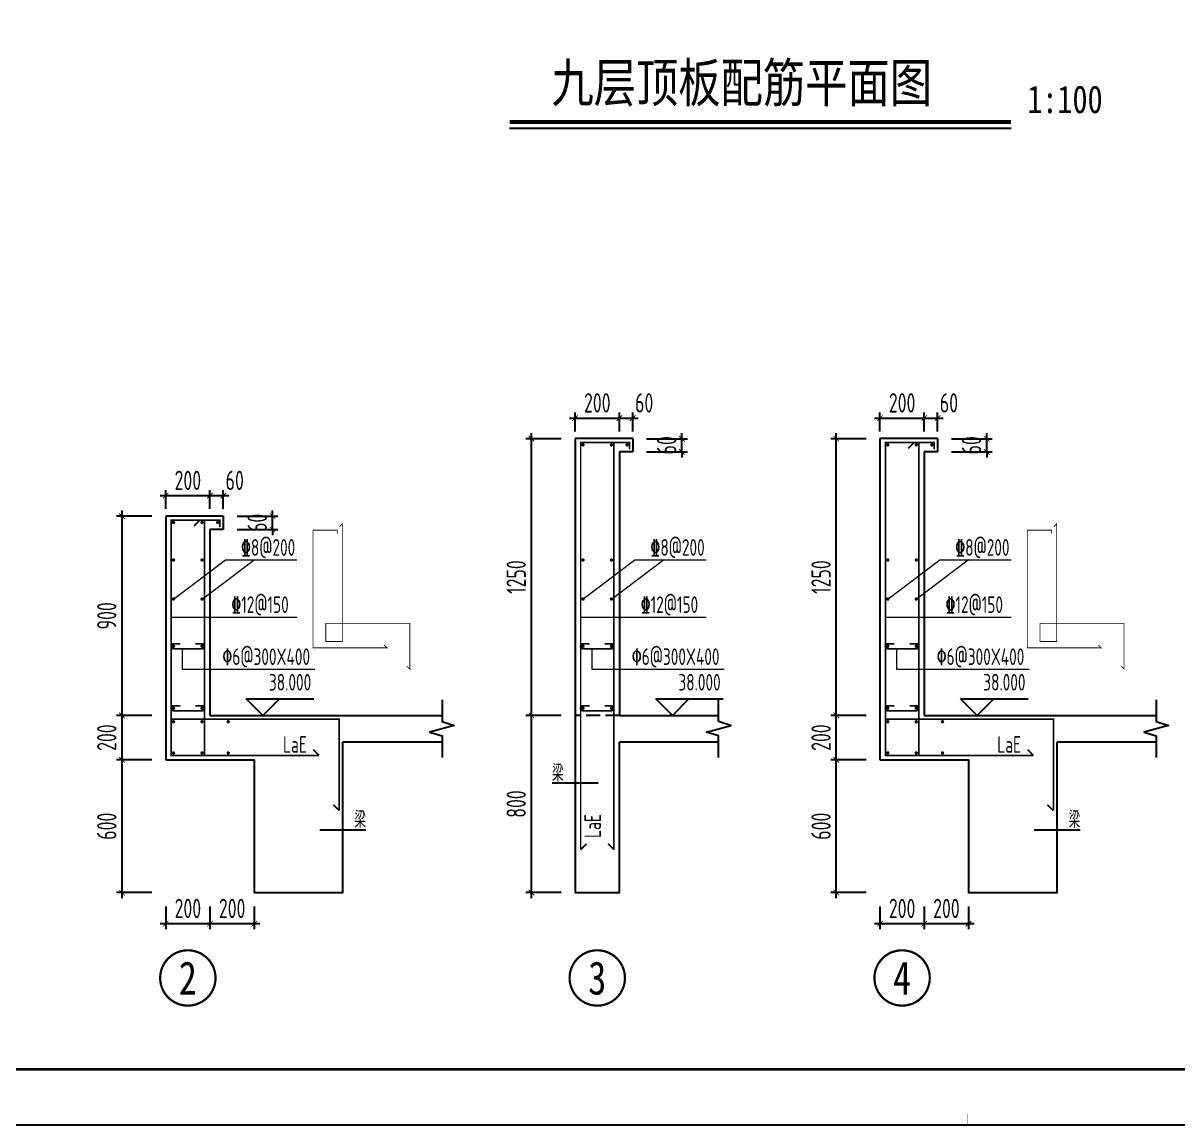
# Model space of a CAD drawing. Header units: millimetres. Extents: x -202076 to 1082610, y -439651 to 179350.
# Drawn here: x 722549 to 743407, y -290083 to -270181 of the extents above; entities that cross this region are included whole.
import ezdxf
from ezdxf.enums import TextEntityAlignment as Align

# ---------------------------------------------------------------- set-up
doc = ezdxf.new("R2010")
doc.units = ezdxf.units.MM
doc.header["$LTSCALE"] = 1000
doc.linetypes.add('DASH', pattern=[0.35, 0.25, -0.1])
for name, color, linetype in [('$0$TK', 7, 'Continuous'), ('$0$墙柱说明', 7, 'Continuous'), ('A_STR-砼墙', 51, 'Continuous'), ('REIN', 1, 'Continuous'), ('s-dim', 3, 'Continuous'), ('S-REIN', 1, 'Continuous'), ('s-text', 7, 'Continuous'), ('s-thin', 3, 'Continuous'), ('THIN', 7, 'Continuous'), ('墙柱说明', 7, 'Continuous'), ('楼板负筋钢筋', 1, 'Continuous')]:
    doc.layers.add(name, color=color, linetype=linetype)
doc.layers.add('DIM', color=3, linetype='Continuous', lineweight=0)
doc.layers.add('尺寸标注-板', color=3, linetype='Continuous', lineweight=18)
doc.styles.add('$0$-宋体', font='', dxfattribs={"width": 0.8})
doc.styles.add('-宋体', font='simhei.ttf', dxfattribs={"width": 0.8})
doc.styles.add('TSSD_Dimension', font='tssdeng.shx', dxfattribs={"width": 0.7, "bigfont": 'hztxt.shx'})
doc.styles.add('TSSD_Label', font='tssdeng.shx', dxfattribs={"width": 0.7, "bigfont": 'Hztxt.shx'})
doc.styles.add('TSSD_Num', font='Tssdeng.shx', dxfattribs={"width": 0.7, "bigfont": 'hztxt.shx'})
doc.styles.add('TSSD_Rein', font='tssdeng.shx', dxfattribs={"width": 0.7, "bigfont": 'hztxt.shx'})
doc.styles.get('$0$-宋体').set_extended_font_data('SimSun')
doc.dimstyles.new('TSSD_25_100', dxfattribs={"dimtxt": 350, "dimasz": 100, "dimexe": 100, "dimexo": 250, "dimgap": 100, "dimtad": 1, "dimdec": 0, "dimlfac": 0.25, "dimzin": 0, "dimdsep": 46, "dimtxsty": 'TSSD_Dimension', "dimblk": 'ARCHTICK', "dimblk1": 'ARCHTICK', "dimblk2": 'ARCHTICK', "dimcen": 0, "dimdle": 100, "dimclrt": 7, "dimadec": 0, "dimazin": 0, "dimtfac": 1, "dimtdec": 0, "dimtix": 1, "dimtmove": 2, "dimatfit": 3, "dimfxl": 1, "dimtolj": 1, "dimtzin": 0, "dimarcsym": 0})

# ---------------------------------------------------------------- blocks, each defined once
blk = doc.blocks.new('图框-A1')
for points, const_width in [([(0, 0), (841, 0), (841, 594), (0, 594)], 0.05), ([(766, 584), (25, 584), (25, 10), (766, 10)], 0.5)]:
    blk.add_lwpolyline(points, close=True, dxfattribs=dict(const_width=const_width))
at = {"const_width": 0.05}
blk.add_lwpolyline([(420.5, 0), (420.5, 2)], dxfattribs=at)
blk = doc.blocks.new('_ARCHTICK')
at = {"color": 0, "linetype": 'ByBlock', "const_width": 0.15}
blk.add_lwpolyline([(-0.5, -0.5), (0.5, 0.5)], dxfattribs=at)
blk = doc.blocks.new('*D3119')
at = {"layer": 'Defpoints', "color": 0, "transparency": 16777216}
for p in [(726165, -278716), (725925, -279208), (726165, -279208)]:
    blk.add_point(p, dxfattribs=at)
at = {"layer": 's-dim', "color": 0, "lineweight": -2, "transparency": 16777216}
for p, q in [((725925, -278958), (725925, -278616)), ((726165, -278958), (726165, -278616)), ((725825, -278716), (726265, -278716))]:
    blk.add_line(p, q, dxfattribs=at)
at = {"layer": 's-dim', "color": 0, "lineweight": -2, "transparency": 16777216, "xscale": 100, "yscale": 100, "zscale": 100, "rotation": 180}
blk.add_blockref('_ARCHTICK', (725925, -278716), dxfattribs=at)
at = {"layer": 's-dim', "color": 0, "lineweight": -2, "transparency": 16777216, "xscale": 100, "yscale": 100, "zscale": 100}
blk.add_blockref('_ARCHTICK', (726165, -278716), dxfattribs=at)
at = {"layer": 's-dim', "color": 7, "transparency": 16777216, "insert": (726372, -278441), "char_height": 350, "attachment_point": 5, "style": 'TSSD_Dimension'}
blk.add_mtext('\\A1;60', dxfattribs=at)
blk = doc.blocks.new('*D3120')
at = {"layer": 'Defpoints', "color": 0, "transparency": 16777216}
for p in [(724336, -282688), (725125, -282688), (725125, -283488)]:
    blk.add_point(p, dxfattribs=at)
at = {"layer": 'DIM', "color": 0, "lineweight": -2, "transparency": 16777216}
for p, q in [((724336, -283588), (724336, -282588)), ((724875, -282688), (724236, -282688)), ((724875, -283488), (724236, -283488))]:
    blk.add_line(p, q, dxfattribs=at)
at = {"layer": 'DIM', "color": 0, "lineweight": -2, "transparency": 16777216, "xscale": 100, "yscale": 100, "zscale": 100}
for p, rotation in [((724336, -282688), 90), ((724336, -283488), 270)]:
    blk.add_blockref('_ARCHTICK', p, dxfattribs=dict(at, rotation=rotation))
at = {"layer": 'DIM', "color": 7, "transparency": 16777216, "insert": (724061, -283088), "char_height": 350, "attachment_point": 5, "rotation": 90, "style": 'TSSD_Dimension'}
blk.add_mtext('\\A1;200', dxfattribs=at)
blk = doc.blocks.new('*D3121')
at = {"layer": 'Defpoints', "color": 0, "transparency": 16777216}
for p in [(725925, -278716), (725125, -279208), (725925, -279208)]:
    blk.add_point(p, dxfattribs=at)
at = {"layer": 's-dim', "color": 0, "lineweight": -2, "transparency": 16777216}
for p, q in [((725125, -278958), (725125, -278616)), ((725925, -278958), (725925, -278616)), ((725025, -278716), (726025, -278716))]:
    blk.add_line(p, q, dxfattribs=at)
at = {"layer": 's-dim', "color": 0, "lineweight": -2, "transparency": 16777216, "xscale": 100, "yscale": 100, "zscale": 100, "rotation": 180}
blk.add_blockref('_ARCHTICK', (725125, -278716), dxfattribs=at)
at = {"layer": 's-dim', "color": 0, "lineweight": -2, "transparency": 16777216, "xscale": 100, "yscale": 100, "zscale": 100}
blk.add_blockref('_ARCHTICK', (725925, -278716), dxfattribs=at)
at = {"layer": 's-dim', "color": 7, "transparency": 16777216, "insert": (725525, -278441), "char_height": 350, "attachment_point": 5, "style": 'TSSD_Dimension'}
blk.add_mtext('\\A1;200', dxfattribs=at)
blk = doc.blocks.new('*D3122')
at = {"layer": 'Defpoints', "color": 0, "transparency": 16777216}
for p in [(724336, -279088), (725125, -279088), (725125, -282688)]:
    blk.add_point(p, dxfattribs=at)
at = {"layer": 'DIM', "color": 0, "lineweight": -2, "transparency": 16777216}
for p, q in [((724336, -282788), (724336, -278988)), ((724875, -279088), (724236, -279088)), ((724875, -282688), (724236, -282688))]:
    blk.add_line(p, q, dxfattribs=at)
at = {"layer": 'DIM', "color": 0, "lineweight": -2, "transparency": 16777216, "xscale": 100, "yscale": 100, "zscale": 100}
for p, rotation in [((724336, -279088), 90), ((724336, -282688), 270)]:
    blk.add_blockref('_ARCHTICK', p, dxfattribs=dict(at, rotation=rotation))
at = {"layer": 'DIM', "color": 7, "transparency": 16777216, "insert": (724061, -280888), "char_height": 350, "attachment_point": 5, "rotation": 90, "style": 'TSSD_Dimension'}
blk.add_mtext('\\A1;900', dxfattribs=at)
blk = doc.blocks.new('ts_idx1')
at = {"color": 0, "linetype": 'ByBlock', "lineweight": -2, "const_width": 0.04}
blk.add_lwpolyline([(-0.5, 0, 1), (0.5, 0, 1)], format="xyb", close=True, dxfattribs=at)
at = {"color": 0, "linetype": 'ByBlock', "lineweight": -2, "style": 'TSSD_Num', "width": 0.7}
blk.add_attdef('A', text='', height=0.6, dxfattribs=at).set_placement((0, 0), align=Align.MIDDLE_CENTER)
blk = doc.blocks.new('*D3123')
at = {"layer": 'Defpoints', "color": 0, "transparency": 16777216}
for p in [(725925, -285888), (726725, -285888), (725925, -286449)]:
    blk.add_point(p, dxfattribs=at)
at = {"layer": 'DIM', "color": 0, "lineweight": -2, "transparency": 16777216}
for p, q in [((725925, -286138), (725925, -286549)), ((726725, -286138), (726725, -286549)), ((726825, -286449), (725825, -286449))]:
    blk.add_line(p, q, dxfattribs=at)
at = {"layer": 'DIM', "color": 0, "lineweight": -2, "transparency": 16777216, "xscale": 100, "yscale": 100, "zscale": 100, "rotation": 180}
blk.add_blockref('_ARCHTICK', (725925, -286449), dxfattribs=at)
at = {"layer": 'DIM', "color": 0, "lineweight": -2, "transparency": 16777216, "xscale": 100, "yscale": 100, "zscale": 100}
blk.add_blockref('_ARCHTICK', (726725, -286449), dxfattribs=at)
at = {"layer": 'DIM', "color": 7, "transparency": 16777216, "insert": (726325, -286174), "char_height": 350, "attachment_point": 5, "style": 'TSSD_Dimension'}
blk.add_mtext('\\A1;200', dxfattribs=at)
blk = doc.blocks.new('*D3124')
at = {"layer": 'Defpoints', "color": 0, "transparency": 16777216}
for p in [(725125, -285888), (725925, -285888), (725125, -286449)]:
    blk.add_point(p, dxfattribs=at)
at = {"layer": 'DIM', "color": 0, "lineweight": -2, "transparency": 16777216}
for p, q in [((725125, -286138), (725125, -286549)), ((725925, -286138), (725925, -286549)), ((726025, -286449), (725025, -286449))]:
    blk.add_line(p, q, dxfattribs=at)
at = {"layer": 'DIM', "color": 0, "lineweight": -2, "transparency": 16777216, "xscale": 100, "yscale": 100, "zscale": 100, "rotation": 180}
blk.add_blockref('_ARCHTICK', (725125, -286449), dxfattribs=at)
at = {"layer": 'DIM', "color": 0, "lineweight": -2, "transparency": 16777216, "xscale": 100, "yscale": 100, "zscale": 100}
blk.add_blockref('_ARCHTICK', (725925, -286449), dxfattribs=at)
at = {"layer": 'DIM', "color": 7, "transparency": 16777216, "insert": (725525, -286174), "char_height": 350, "attachment_point": 5, "style": 'TSSD_Dimension'}
blk.add_mtext('\\A1;200', dxfattribs=at)
blk = doc.blocks.new('*D3125')
at = {"layer": 'Defpoints', "color": 0, "transparency": 16777216}
for p in [(724336, -283488), (725125, -283488), (725125, -285888)]:
    blk.add_point(p, dxfattribs=at)
at = {"layer": 'DIM', "color": 0, "lineweight": -2, "transparency": 16777216}
for p, q in [((724336, -285988), (724336, -283388)), ((724875, -283488), (724236, -283488)), ((724875, -285888), (724236, -285888))]:
    blk.add_line(p, q, dxfattribs=at)
at = {"layer": 'DIM', "color": 0, "lineweight": -2, "transparency": 16777216, "xscale": 100, "yscale": 100, "zscale": 100}
for p, rotation in [((724336, -283488), 90), ((724336, -285888), 270)]:
    blk.add_blockref('_ARCHTICK', p, dxfattribs=dict(at, rotation=rotation))
at = {"layer": 'DIM', "color": 7, "transparency": 16777216, "insert": (724061, -284688), "char_height": 350, "attachment_point": 5, "rotation": 90, "style": 'TSSD_Dimension'}
blk.add_mtext('\\A1;600', dxfattribs=at)
blk = doc.blocks.new('*D3126')
at = {"layer": 'Defpoints', "color": 0, "transparency": 16777216}
for p in [(733560, -277316), (733320, -277808), (733560, -277808)]:
    blk.add_point(p, dxfattribs=at)
at = {"layer": 's-dim', "color": 0, "lineweight": -2, "transparency": 16777216}
for p, q in [((733220, -277316), (733660, -277316)), ((733320, -277558), (733320, -277216)), ((733560, -277558), (733560, -277216))]:
    blk.add_line(p, q, dxfattribs=at)
at = {"layer": 's-dim', "color": 0, "lineweight": -2, "transparency": 16777216, "xscale": 100, "yscale": 100, "zscale": 100, "rotation": 180}
blk.add_blockref('_ARCHTICK', (733320, -277316), dxfattribs=at)
at = {"layer": 's-dim', "color": 0, "lineweight": -2, "transparency": 16777216, "xscale": 100, "yscale": 100, "zscale": 100}
blk.add_blockref('_ARCHTICK', (733560, -277316), dxfattribs=at)
at = {"layer": 's-dim', "color": 7, "transparency": 16777216, "insert": (733767, -277041), "char_height": 350, "attachment_point": 5, "style": 'TSSD_Dimension'}
blk.add_mtext('\\A1;60', dxfattribs=at)
blk = doc.blocks.new('*D3127')
at = {"layer": 'Defpoints', "color": 0, "transparency": 16777216}
for p in [(731731, -282688), (732520, -282688), (732520, -285888)]:
    blk.add_point(p, dxfattribs=at)
at = {"layer": 'DIM', "color": 0, "lineweight": -2, "transparency": 16777216}
for p, q in [((731731, -285988), (731731, -282588)), ((732270, -282688), (731631, -282688)), ((732270, -285888), (731631, -285888))]:
    blk.add_line(p, q, dxfattribs=at)
at = {"layer": 'DIM', "color": 0, "lineweight": -2, "transparency": 16777216, "xscale": 100, "yscale": 100, "zscale": 100}
for p, rotation in [((731731, -282688), 90), ((731731, -285888), 270)]:
    blk.add_blockref('_ARCHTICK', p, dxfattribs=dict(at, rotation=rotation))
at = {"layer": 'DIM', "color": 7, "transparency": 16777216, "insert": (731456, -284288), "char_height": 350, "attachment_point": 5, "rotation": 90, "style": 'TSSD_Dimension'}
blk.add_mtext('\\A1;800', dxfattribs=at)
blk = doc.blocks.new('*D3128')
at = {"layer": 'Defpoints', "color": 0, "transparency": 16777216}
for p in [(733320, -277316), (732520, -277808), (733320, -277808)]:
    blk.add_point(p, dxfattribs=at)
at = {"layer": 's-dim', "color": 0, "lineweight": -2, "transparency": 16777216}
for p, q in [((732420, -277316), (733420, -277316)), ((732520, -277558), (732520, -277216)), ((733320, -277558), (733320, -277216))]:
    blk.add_line(p, q, dxfattribs=at)
at = {"layer": 's-dim', "color": 0, "lineweight": -2, "transparency": 16777216, "xscale": 100, "yscale": 100, "zscale": 100, "rotation": 180}
blk.add_blockref('_ARCHTICK', (732520, -277316), dxfattribs=at)
at = {"layer": 's-dim', "color": 0, "lineweight": -2, "transparency": 16777216, "xscale": 100, "yscale": 100, "zscale": 100}
blk.add_blockref('_ARCHTICK', (733320, -277316), dxfattribs=at)
at = {"layer": 's-dim', "color": 7, "transparency": 16777216, "insert": (732920, -277041), "char_height": 350, "attachment_point": 5, "style": 'TSSD_Dimension'}
blk.add_mtext('\\A1;200', dxfattribs=at)
blk = doc.blocks.new('*D3129')
at = {"layer": 'Defpoints', "color": 0, "transparency": 16777216}
for p in [(731731, -277688), (732520, -277688), (732520, -282688)]:
    blk.add_point(p, dxfattribs=at)
at = {"layer": 'DIM', "color": 0, "lineweight": -2, "transparency": 16777216}
for p, q in [((731731, -282788), (731731, -277588)), ((732270, -277688), (731631, -277688)), ((732270, -282688), (731631, -282688))]:
    blk.add_line(p, q, dxfattribs=at)
at = {"layer": 'DIM', "color": 0, "lineweight": -2, "transparency": 16777216, "xscale": 100, "yscale": 100, "zscale": 100}
for p, rotation in [((731731, -277688), 90), ((731731, -282688), 270)]:
    blk.add_blockref('_ARCHTICK', p, dxfattribs=dict(at, rotation=rotation))
at = {"layer": 'DIM', "color": 7, "transparency": 16777216, "insert": (731456, -280188), "char_height": 350, "attachment_point": 5, "rotation": 90, "style": 'TSSD_Dimension'}
blk.add_mtext('\\A1;1250', dxfattribs=at)
blk = doc.blocks.new('*D3130')
at = {"layer": 'Defpoints', "color": 0, "transparency": 16777216}
for p in [(733560, -277688), (734448, -277688), (733560, -277928)]:
    blk.add_point(p, dxfattribs=at)
at = {"layer": 'DIM', "color": 0, "lineweight": -2, "transparency": 16777216}
for p, q in [((734448, -277688), (734448, -277588)), ((733810, -277688), (734548, -277688)), ((734448, -277928), (734448, -277688)), ((733810, -277928), (734548, -277928)), ((734448, -277928), (734448, -278028))]:
    blk.add_line(p, q, dxfattribs=at)
at = {"layer": 'DIM', "color": 0, "lineweight": -2, "transparency": 16777216, "xscale": 100, "yscale": 100, "zscale": 100}
for p, rotation in [((734448, -277688), 270), ((734448, -277928), 90)]:
    blk.add_blockref('_ARCHTICK', p, dxfattribs=dict(at, rotation=rotation))
at = {"layer": 'DIM', "color": 7, "transparency": 16777216, "insert": (734173, -277808), "char_height": 350, "attachment_point": 5, "rotation": 90, "style": 'TSSD_Dimension'}
blk.add_mtext('\\A1;60', dxfattribs=at)
blk = doc.blocks.new('*D3131')
at = {"layer": 'Defpoints', "color": 0, "transparency": 16777216}
for p in [(726165, -279088), (727053, -279088), (726165, -279328)]:
    blk.add_point(p, dxfattribs=at)
at = {"layer": 'DIM', "color": 0, "lineweight": -2, "transparency": 16777216}
for p, q in [((727053, -279088), (727053, -278988)), ((726415, -279088), (727153, -279088)), ((727053, -279328), (727053, -279088)), ((726415, -279328), (727153, -279328)), ((727053, -279328), (727053, -279428))]:
    blk.add_line(p, q, dxfattribs=at)
at = {"layer": 'DIM', "color": 0, "lineweight": -2, "transparency": 16777216, "xscale": 100, "yscale": 100, "zscale": 100}
for p, rotation in [((727053, -279088), 270), ((727053, -279328), 90)]:
    blk.add_blockref('_ARCHTICK', p, dxfattribs=dict(at, rotation=rotation))
at = {"layer": 'DIM', "color": 7, "transparency": 16777216, "insert": (726778, -279208), "char_height": 350, "attachment_point": 5, "rotation": 90, "style": 'TSSD_Dimension'}
blk.add_mtext('\\A1;60', dxfattribs=at)
blk = doc.blocks.new('*D3133')
at = {"layer": 'Defpoints', "color": 0, "transparency": 16777216}
for p in [(739066, -277316), (738826, -277808), (739066, -277808)]:
    blk.add_point(p, dxfattribs=at)
at = {"layer": 's-dim', "color": 0, "lineweight": -2, "transparency": 16777216}
for p, q in [((738726, -277316), (739166, -277316)), ((738826, -277558), (738826, -277216)), ((739066, -277558), (739066, -277216))]:
    blk.add_line(p, q, dxfattribs=at)
at = {"layer": 's-dim', "color": 0, "lineweight": -2, "transparency": 16777216, "xscale": 100, "yscale": 100, "zscale": 100, "rotation": 180}
blk.add_blockref('_ARCHTICK', (738826, -277316), dxfattribs=at)
at = {"layer": 's-dim', "color": 0, "lineweight": -2, "transparency": 16777216, "xscale": 100, "yscale": 100, "zscale": 100}
blk.add_blockref('_ARCHTICK', (739066, -277316), dxfattribs=at)
at = {"layer": 's-dim', "color": 7, "transparency": 16777216, "insert": (739272, -277041), "char_height": 350, "attachment_point": 5, "style": 'TSSD_Dimension'}
blk.add_mtext('\\A1;60', dxfattribs=at)
blk = doc.blocks.new('*D3134')
at = {"layer": 'Defpoints', "color": 0, "transparency": 16777216}
for p in [(737237, -282688), (738026, -282688), (738026, -283488)]:
    blk.add_point(p, dxfattribs=at)
at = {"layer": 'DIM', "color": 0, "lineweight": -2, "transparency": 16777216}
for p, q in [((737237, -283588), (737237, -282588)), ((737776, -282688), (737137, -282688)), ((737776, -283488), (737137, -283488))]:
    blk.add_line(p, q, dxfattribs=at)
at = {"layer": 'DIM', "color": 0, "lineweight": -2, "transparency": 16777216, "xscale": 100, "yscale": 100, "zscale": 100}
for p, rotation in [((737237, -282688), 90), ((737237, -283488), 270)]:
    blk.add_blockref('_ARCHTICK', p, dxfattribs=dict(at, rotation=rotation))
at = {"layer": 'DIM', "color": 7, "transparency": 16777216, "insert": (736962, -283088), "char_height": 350, "attachment_point": 5, "rotation": 90, "style": 'TSSD_Dimension'}
blk.add_mtext('\\A1;200', dxfattribs=at)
blk = doc.blocks.new('*D3135')
at = {"layer": 'Defpoints', "color": 0, "transparency": 16777216}
for p in [(738826, -277316), (738026, -277808), (738826, -277808)]:
    blk.add_point(p, dxfattribs=at)
at = {"layer": 's-dim', "color": 0, "lineweight": -2, "transparency": 16777216}
for p, q in [((737926, -277316), (738926, -277316)), ((738026, -277558), (738026, -277216)), ((738826, -277558), (738826, -277216))]:
    blk.add_line(p, q, dxfattribs=at)
at = {"layer": 's-dim', "color": 0, "lineweight": -2, "transparency": 16777216, "xscale": 100, "yscale": 100, "zscale": 100, "rotation": 180}
blk.add_blockref('_ARCHTICK', (738026, -277316), dxfattribs=at)
at = {"layer": 's-dim', "color": 0, "lineweight": -2, "transparency": 16777216, "xscale": 100, "yscale": 100, "zscale": 100}
blk.add_blockref('_ARCHTICK', (738826, -277316), dxfattribs=at)
at = {"layer": 's-dim', "color": 7, "transparency": 16777216, "insert": (738426, -277041), "char_height": 350, "attachment_point": 5, "style": 'TSSD_Dimension'}
blk.add_mtext('\\A1;200', dxfattribs=at)
blk = doc.blocks.new('*D3136')
at = {"layer": 'Defpoints', "color": 0, "transparency": 16777216}
for p in [(737237, -277688), (738026, -277688), (738026, -282688)]:
    blk.add_point(p, dxfattribs=at)
at = {"layer": 'DIM', "color": 0, "lineweight": -2, "transparency": 16777216}
for p, q in [((737237, -282788), (737237, -277588)), ((737776, -277688), (737137, -277688)), ((737776, -282688), (737137, -282688))]:
    blk.add_line(p, q, dxfattribs=at)
at = {"layer": 'DIM', "color": 0, "lineweight": -2, "transparency": 16777216, "xscale": 100, "yscale": 100, "zscale": 100}
for p, rotation in [((737237, -277688), 90), ((737237, -282688), 270)]:
    blk.add_blockref('_ARCHTICK', p, dxfattribs=dict(at, rotation=rotation))
at = {"layer": 'DIM', "color": 7, "transparency": 16777216, "insert": (736962, -280188), "char_height": 350, "attachment_point": 5, "rotation": 90, "style": 'TSSD_Dimension'}
blk.add_mtext('\\A1;1250', dxfattribs=at)
blk = doc.blocks.new('*D3137')
at = {"layer": 'Defpoints', "color": 0, "transparency": 16777216}
for p in [(738826, -285888), (739626, -285888), (738826, -286449)]:
    blk.add_point(p, dxfattribs=at)
at = {"layer": 'DIM', "color": 0, "lineweight": -2, "transparency": 16777216}
for p, q in [((738826, -286138), (738826, -286549)), ((739626, -286138), (739626, -286549)), ((739726, -286449), (738726, -286449))]:
    blk.add_line(p, q, dxfattribs=at)
at = {"layer": 'DIM', "color": 0, "lineweight": -2, "transparency": 16777216, "xscale": 100, "yscale": 100, "zscale": 100, "rotation": 180}
blk.add_blockref('_ARCHTICK', (738826, -286449), dxfattribs=at)
at = {"layer": 'DIM', "color": 0, "lineweight": -2, "transparency": 16777216, "xscale": 100, "yscale": 100, "zscale": 100}
blk.add_blockref('_ARCHTICK', (739626, -286449), dxfattribs=at)
at = {"layer": 'DIM', "color": 7, "transparency": 16777216, "insert": (739226, -286174), "char_height": 350, "attachment_point": 5, "style": 'TSSD_Dimension'}
blk.add_mtext('\\A1;200', dxfattribs=at)
blk = doc.blocks.new('*D3138')
at = {"layer": 'Defpoints', "color": 0, "transparency": 16777216}
for p in [(738026, -285888), (738826, -285888), (738026, -286449)]:
    blk.add_point(p, dxfattribs=at)
at = {"layer": 'DIM', "color": 0, "lineweight": -2, "transparency": 16777216}
for p, q in [((738026, -286138), (738026, -286549)), ((738826, -286138), (738826, -286549)), ((738926, -286449), (737926, -286449))]:
    blk.add_line(p, q, dxfattribs=at)
at = {"layer": 'DIM', "color": 0, "lineweight": -2, "transparency": 16777216, "xscale": 100, "yscale": 100, "zscale": 100, "rotation": 180}
blk.add_blockref('_ARCHTICK', (738026, -286449), dxfattribs=at)
at = {"layer": 'DIM', "color": 0, "lineweight": -2, "transparency": 16777216, "xscale": 100, "yscale": 100, "zscale": 100}
blk.add_blockref('_ARCHTICK', (738826, -286449), dxfattribs=at)
at = {"layer": 'DIM', "color": 7, "transparency": 16777216, "insert": (738426, -286174), "char_height": 350, "attachment_point": 5, "style": 'TSSD_Dimension'}
blk.add_mtext('\\A1;200', dxfattribs=at)
blk = doc.blocks.new('*D3139')
at = {"layer": 'Defpoints', "color": 0, "transparency": 16777216}
for p in [(737237, -283488), (738026, -283488), (738026, -285888)]:
    blk.add_point(p, dxfattribs=at)
at = {"layer": 'DIM', "color": 0, "lineweight": -2, "transparency": 16777216}
for p, q in [((737237, -285988), (737237, -283388)), ((737776, -283488), (737137, -283488)), ((737776, -285888), (737137, -285888))]:
    blk.add_line(p, q, dxfattribs=at)
at = {"layer": 'DIM', "color": 0, "lineweight": -2, "transparency": 16777216, "xscale": 100, "yscale": 100, "zscale": 100}
for p, rotation in [((737237, -283488), 90), ((737237, -285888), 270)]:
    blk.add_blockref('_ARCHTICK', p, dxfattribs=dict(at, rotation=rotation))
at = {"layer": 'DIM', "color": 7, "transparency": 16777216, "insert": (736962, -284688), "char_height": 350, "attachment_point": 5, "rotation": 90, "style": 'TSSD_Dimension'}
blk.add_mtext('\\A1;600', dxfattribs=at)
blk = doc.blocks.new('*D3140')
at = {"layer": 'Defpoints', "color": 0, "transparency": 16777216}
for p in [(739066, -277688), (739954, -277688), (739066, -277928)]:
    blk.add_point(p, dxfattribs=at)
at = {"layer": 'DIM', "color": 0, "lineweight": -2, "transparency": 16777216}
for p, q in [((739954, -277688), (739954, -277588)), ((739316, -277688), (740054, -277688)), ((739954, -277928), (739954, -277688)), ((739316, -277928), (740054, -277928)), ((739954, -277928), (739954, -278028))]:
    blk.add_line(p, q, dxfattribs=at)
at = {"layer": 'DIM', "color": 0, "lineweight": -2, "transparency": 16777216, "xscale": 100, "yscale": 100, "zscale": 100}
for p, rotation in [((739954, -277688), 270), ((739954, -277928), 90)]:
    blk.add_blockref('_ARCHTICK', p, dxfattribs=dict(at, rotation=rotation))
at = {"layer": 'DIM', "color": 7, "transparency": 16777216, "insert": (739679, -277808), "char_height": 350, "attachment_point": 5, "rotation": 90, "style": 'TSSD_Dimension'}
blk.add_mtext('\\A1;60', dxfattribs=at)

msp = doc.modelspace()

# ---------------------------------------------------------------- linework, layer by layer
at = {"layer": '$0$墙柱说明', "ltscale": 1000}
msp.add_line((731336.2, -272081), (740395.2, -272081), dxfattribs=at)
at = {"layer": '$0$墙柱说明', "ltscale": 1000, "const_width": 75}
msp.add_lwpolyline([(731336.2, -271969), (740395.2, -271969)], dxfattribs=at)
msp.add_lwpolyline([(781657.2, -290081), (781657.2, -230681), (697557.2, -230681), (697557.2, -290081)], close=True)
at = {"layer": 'A_STR-砼墙'}
for p, q in [((732520, -277687.8), (732520, -283887.8)), ((733560, -277687.8), (732520, -277687.8)), ((733560, -277687.8), (733560, -277927.8)), ((738025.6, -277687.8), (738025.6, -283487.8)), ((739065.6, -277687.8), (738025.6, -277687.8)), ((739065.6, -277687.8), (739065.6, -277927.8)), ((733320, -277927.8), (733320, -282687.8)), ((733560, -277927.8), (733320, -277927.8)), ((738825.6, -277927.8), (738825.6, -282687.8)), ((739065.6, -277927.8), (738825.6, -277927.8)), ((725124.9, -279087.8), (725124.9, -283487.8)), ((726164.9, -279087.8), (725124.9, -279087.8)), ((726164.9, -279087.8), (726164.9, -279327.8)), ((725924.9, -279327.8), (725924.9, -282687.8)), ((726164.9, -279327.8), (725924.9, -279327.8)), ((725924.9, -282687.8), (730116.6, -282687.8)), ((733320, -282687.8), (735111.8, -282687.8)), ((738825.6, -282687.8), (743017.3, -282687.8)), ((730116.6, -283167.8), (728324.9, -283167.8)), ((735111.8, -283167.8), (733320, -283167.8)), ((743017.3, -283167.8), (741225.6, -283167.8))]:
    msp.add_line(p, q, dxfattribs=at)
at = {"layer": 'A_STR-砼墙', "linetype": 'DASH'}
msp.add_lwpolyline([(733320, -282687.8), (733320, -282687.8), (732520, -282687.8)], dxfattribs=at)
at = {"layer": 'A_STR-砼墙'}
for points in [[(732520, -282687.8), (732520, -285887.8), (733320, -285887.8), (733320, -283167.8)], [(725124.9, -283487.8), (726724.9, -283487.8), (726724.9, -285887.8), (728324.9, -285887.8), (728324.9, -283167.8)], [(738025.6, -283487.8), (739625.6, -283487.8), (739625.6, -285887.8), (741225.6, -285887.8), (741225.6, -283167.8)]]:
    msp.add_lwpolyline(points, dxfattribs=at)
at = {"layer": 'REIN'}
for points in [[(738536.8, -277864.5, 30, 30, 0), (738642.9, -277758.5, 0, 0, 0)], [(725636.1, -279264.5, 30, 30, 0), (725742.1, -279158.5, 0, 0, 0)], [(728263.7, -279278.6, 15, 15, 0), (728316.7, -279225.6, 15, 15, 0), (728316.7, -281351.3, 15, 15, 0), (728016.7, -281351.3, 15, 15, 0), (728016.7, -281024.8, 15, 15, 0), (729533.1, -281024.8, 15, 15, 0), (729533.1, -281849.5, 15, 15, 0), (729480.1, -281796.5, 0, 0, 0)], [(741164.4, -279278.6, 15, 15, 0), (741217.4, -279225.6, 15, 15, 0), (741217.4, -281351.3, 15, 15, 0), (740917.4, -281351.3, 15, 15, 0), (740917.4, -281024.8, 15, 15, 0), (742433.8, -281024.8, 15, 15, 0), (742433.8, -281849.5, 15, 15, 0), (742380.8, -281796.5, 0, 0, 0)], [(727895.3, -283410, 30, 30, 0), (727789.2, -283303.9, 0, 0, 0)], [(740796, -283410, 30, 30, 0), (740690, -283303.9, 0, 0, 0)], [(728257.6, -284406.4, 30, 30, 0), (728151.6, -284300.3, 0, 0, 0)], [(741158.4, -284406.4, 30, 30, 0), (741052.3, -284300.3, 0, 0, 0)], [(732620, -285110.4, 30, 30, 0), (732726.1, -285004.4, 0, 0, 0)], [(733220, -285110.4, 30, 30, 0), (733113.9, -285004.4, 0, 0, 0)]]:
    msp.add_lwpolyline(points, format="xyseb", dxfattribs=at)
at = {"layer": 'S-REIN', "const_width": 30}
for points in [[(732646.6, -277800.5, 1), (732676.6, -277800.5, 1)], [(733161.2, -277800.5, 1), (733191.2, -277800.5, 1)], [(733443.2, -277800.5, 1), (733473.2, -277800.5, 1)], [(738152.2, -277800.5, 1), (738182.2, -277800.5, 1)], [(738666.7, -277800.5, 1), (738696.7, -277800.5, 1)], [(738948.8, -277800.5, 1), (738978.8, -277800.5, 1)], [(725251.5, -279200.5, 1), (725281.5, -279200.5, 1)], [(725766, -279200.5, 1), (725796, -279200.5, 1)], [(726048.1, -279200.5, 1), (726078.1, -279200.5, 1)], [(725251.5, -279879.6, 1), (725281.5, -279879.6, 1)], [(725766, -279879.6, 1), (725796, -279879.6, 1)], [(732646.6, -279879.6, 1), (732676.6, -279879.6, 1)], [(733161.2, -279879.6, 1), (733191.2, -279879.6, 1)], [(738152.2, -279879.6, 1), (738182.2, -279879.6, 1)], [(738666.7, -279879.6, 1), (738696.7, -279879.6, 1)], [(725251.5, -280584.6, 1), (725281.5, -280584.6, 1)], [(725766, -280584.6, 1), (725796, -280584.6, 1)], [(732646.6, -280584.6, 1), (732676.6, -280584.6, 1)], [(733161.2, -280584.6, 1), (733191.2, -280584.6, 1)], [(738152.2, -280584.6, 1), (738182.2, -280584.6, 1)], [(738666.7, -280584.6, 1), (738696.7, -280584.6, 1)], [(725251.5, -281437.5, 1), (725281.5, -281437.5, 1)], [(725766, -281437.5, 1), (725796, -281437.5, 1)], [(732646.6, -281437.5, 1), (732676.6, -281437.5, 1)], [(733161.2, -281437.5, 1), (733191.2, -281437.5, 1)], [(738152.2, -281437.5, 1), (738182.2, -281437.5, 1)], [(738666.7, -281437.5, 1), (738696.7, -281437.5, 1)], [(725251.5, -282557.3, 1), (725281.5, -282557.3, 1)], [(725766, -282557.3, 1), (725796, -282557.3, 1)], [(732646.6, -282557.3, 1), (732676.6, -282557.3, 1)], [(733161.2, -282557.3, 1), (733191.2, -282557.3, 1)], [(738152.2, -282557.3, 1), (738182.2, -282557.3, 1)], [(738666.7, -282557.3, 1), (738696.7, -282557.3, 1)], [(725251.5, -282801, 1), (725281.5, -282801, 1)], [(725766, -282801, 1), (725796, -282801, 1)], [(726239.9, -282801, 1), (726269.9, -282801, 1)], [(738152.2, -282801, 1), (738182.2, -282801, 1)], [(738666.7, -282801, 1), (738696.7, -282801, 1)], [(739140.6, -282801, 1), (739170.6, -282801, 1)], [(725251.5, -283365, 1), (725281.5, -283365, 1)], [(725766, -283365, 1), (725796, -283365, 1)], [(726239.9, -283365, 1), (726269.9, -283365, 1)], [(738152.2, -283365, 1), (738182.2, -283365, 1)], [(738666.7, -283365, 1), (738696.7, -283365, 1)], [(739140.6, -283365, 1), (739170.6, -283365, 1)]]:
    msp.add_lwpolyline(points, format="xyb", close=True, dxfattribs=at)
for points in [[(725386.5, -281392.5), (725266.5, -281392.5, 1), (725266.5, -281482.5), (725781, -281482.5, 1), (725781, -281392.5), (725661, -281392.5)], [(732781.6, -281392.5), (732661.6, -281392.5, 1), (732661.6, -281482.5), (733176.2, -281482.5, 1), (733176.2, -281392.5), (733056.2, -281392.5)], [(738287.2, -281392.5), (738167.2, -281392.5, 1), (738167.2, -281482.5), (738681.7, -281482.5, 1), (738681.7, -281392.5), (738561.7, -281392.5)], [(725386.5, -282512.3), (725266.5, -282512.3, 1), (725266.5, -282602.3), (725781, -282602.3, 1), (725781, -282512.3), (725661, -282512.3)], [(732781.6, -282512.3), (732661.6, -282512.3, 1), (732661.6, -282602.3), (733176.2, -282602.3, 1), (733176.2, -282512.3), (733056.2, -282512.3)], [(738287.2, -282512.3), (738167.2, -282512.3, 1), (738167.2, -282602.3), (738681.7, -282602.3, 1), (738681.7, -282512.3), (738561.7, -282512.3)]]:
    msp.add_lwpolyline(points, format="xyb", dxfattribs=at)
at = {"layer": 's-text'}
for p, q in [((732933.9, -283910.8), (732106.1, -283910.8)), ((727911, -284752.2), (728738.8, -284752.2)), ((740811.7, -284752.2), (741639.5, -284752.2))]:
    msp.add_line(p, q, dxfattribs=at)
at = {"layer": 's-thin'}
for p, q in [((726881, -282687.8), (726581, -282387.8)), ((726581, -282387.8), (727801.1, -282387.8)), ((726881, -282687.8), (727181, -282387.8)), ((734276.2, -282687.8), (733976.2, -282387.8)), ((733976.2, -282387.8), (735196.2, -282387.8)), ((734276.2, -282687.8), (734576.2, -282387.8)), ((739781.8, -282687.8), (739481.8, -282387.8)), ((739481.8, -282387.8), (740701.8, -282387.8)), ((739781.8, -282687.8), (740081.8, -282387.8))]:
    msp.add_line(p, q, dxfattribs=at)
msp.add_lwpolyline([(735111.8, -283447.8), (735111.8, -283057.8), (734891.8, -282987.8), (735331.8, -282867.8), (735111.8, -282797.8), (735111.8, -282407.8)], dxfattribs=at)
at = {"layer": 'THIN'}
for points in [[(730116.6, -282407.8), (730116.6, -282797.8), (730336.6, -282867.8), (729896.6, -282987.8), (730116.6, -283057.8), (730116.6, -283447.8)], [(743017.3, -282407.8), (743017.3, -282797.8), (743237.3, -282867.8), (742797.3, -282987.8), (743017.3, -283057.8), (743017.3, -283447.8)]]:
    msp.add_lwpolyline(points, dxfattribs=at)
at = {"layer": '尺寸标注-板'}
for p, q in [((725266.5, -280584.6), (726205.6, -279875.4)), ((725781, -280584.6), (726720.1, -279875.4)), ((726205.6, -279875.4), (727494.1, -279875.4)), ((732661.6, -280584.6), (733600.7, -279875.4)), ((733176.2, -280584.6), (734115.2, -279875.4)), ((733600.7, -279875.4), (734889.2, -279875.4)), ((738167.2, -280584.6), (739106.3, -279875.4)), ((738681.7, -280584.6), (739620.8, -279875.4)), ((739106.3, -279875.4), (740394.8, -279875.4)), ((725224.9, -280909.3), (727494.1, -280909.3)), ((732620, -280909.3), (734889.2, -280909.3)), ((738125.6, -280909.3), (740394.8, -280909.3)), ((725423.8, -281482.5), (725423.8, -281849.4)), ((732818.9, -281482.5), (732818.9, -281849.4)), ((738324.5, -281482.5), (738324.5, -281849.4)), ((725423.8, -281849.4), (727817.8, -281849.4)), ((732818.9, -281849.4), (735212.9, -281849.4)), ((738324.5, -281849.4), (740718.5, -281849.4))]:
    msp.add_line(p, q, dxfattribs=at)
at = {"layer": '楼板负筋钢筋'}
for points, const_width in [([(732620, -285110.4), (732620, -277758.5), (733499.3, -277758.5), (733499.3, -277883.3)], 30), ([(733220, -285110.4), (733220, -277758.5), (732880.3, -277758.5), (732880.3, -277758.5)], 30), ([(740796, -283410), (738125.6, -283410), (738125.6, -277758.5), (739004.9, -277758.5), (739004.9, -277883.3)], 30), ([(741158.4, -284406.4), (741158.4, -282756.9), (738125.6, -282756.9), (738125.6, -283410), (738725.6, -283410), (738725.6, -277758.5)], 30), ([(727895.3, -283410), (725224.9, -283410), (725224.9, -279158.5), (726104.2, -279158.5), (726104.2, -279283.3)], 30), ([(728257.6, -284406.4), (728257.6, -282756.9), (725224.9, -282756.9), (725224.9, -283410), (725824.9, -283410), (725824.9, -279158.5)], 30), ([(729068.8, -281413.3), (729121.9, -281466.3), (727786.6, -281466.3), (727786.6, -279340.6), (728226.3, -279340.6), (728226.3, -279403)], 15), ([(741969.5, -281413.3), (742022.6, -281466.3), (740687.4, -281466.3), (740687.4, -279340.6), (741127, -279340.6), (741127, -279403)], 15)]:
    msp.add_lwpolyline(points, dxfattribs=dict(at, const_width=const_width))

# ---------------------------------------------------------------- block references
at = {"xscale": 100, "yscale": 100, "zscale": 100}
msp.add_blockref('图框-A1', (697557.2, -290081), dxfattribs=at)
at = {"layer": 'THIN'}
ref = msp.add_blockref('ts_idx1', (725524.9, -287429.3), dxfattribs=dict(at, xscale=999.9999800000003, yscale=999.9999800000003, zscale=999.9999800000003))
ref.add_attrib('1', '2', dxfattribs={"height": 600, "style": '-宋体', "width": 0.8}).set_placement((725524.9, -287429.3), align=Align.MIDDLE_CENTER)
ref = msp.add_blockref('ts_idx1', (732920, -287429.3), dxfattribs=dict(at, xscale=999.9999800000003, yscale=999.9999800000003, zscale=999.9999800000003))
ref.add_attrib('1', '3', dxfattribs={"height": 600, "style": '-宋体', "width": 0.8}).set_placement((732920, -287429.3), align=Align.MIDDLE_CENTER)
ref = msp.add_blockref('ts_idx1', (738425.6, -287429.3), dxfattribs=dict(at, xscale=999.9999800000003, yscale=999.9999800000003, zscale=999.9999800000003))
ref.add_attrib('1', '4', dxfattribs={"height": 600, "style": '-宋体', "width": 0.8}).set_placement((738425.6, -287429.3), align=Align.MIDDLE_CENTER)

# ---------------------------------------------------------------- texts
at = {"layer": '$0$TK', "style": '$0$-宋体', "width": 0.8}
for s, height, p in [('九层顶板配筋平面图', 699.93, (732092.1, -271607.1)), ('1:100', 500, (740686.9, -271807.4))]:
    msp.add_text(s, height=height, dxfattribs=at).set_placement(p)
at = {"layer": 's-thin', "style": 'TSSD_Label', "width": 0.7}
for p in [(732102.3, -283575.3), (728534.3, -284416.7), (741435, -284416.7)]:
    msp.add_text('梁', height=300, dxfattribs=at).set_placement(p, align=Align.TOP_LEFT)
at = {"layer": '墙柱说明', "style": 'TSSD_Rein', "width": 0.7}
for s, p in [('%%1328@200', (726484.4, -279802.3)), ('%%1328@200', (733879.5, -279802.3)), ('%%1328@200', (739385.1, -279802.3)), ('%%13212@150', (726308.9, -280836.2)), ('%%13212@150', (733704.1, -280836.2)), ('%%13212@150', (739209.7, -280836.2)), ('%%1306@300X400', (726148.4, -281776.2)), ('%%1306@300X400', (733543.5, -281776.2)), ('%%1306@300X400', (739049.1, -281776.2)), ('LaE', (727244.5, -283362.4)), ('LaE', (740145.2, -283362.4))]:
    msp.add_text(s, height=300, dxfattribs=at).set_placement(p)
for p in [(727753.3, -282327.8), (735148.5, -282327.8), (740654.1, -282327.8)]:
    msp.add_text('38.000', height=300, dxfattribs=at).set_placement(p, align=Align.BOTTOM_RIGHT)
msp.add_text('LaE', height=300, rotation=90, dxfattribs=at).set_placement((732986.8, -284900))

# ---------------------------------------------------------------- dimensions: what is measured, and where the dimension line sits
at = {"layer": 'DIM'}
for base, p1, p2, picture, middle in [((731731.2, -277687.8), (732520, -282687.8), (732520, -277687.8), '*D3129', (731456.2, -280187.8)), ((734448.1, -277687.8), (733560, -277927.8), (733560, -277687.8), '*D3130', (734173.1, -277807.8)), ((737236.8, -277687.8), (738025.6, -282687.8), (738025.6, -277687.8), '*D3136', (736961.8, -280187.8)), ((739953.7, -277687.8), (739065.6, -277927.8), (739065.6, -277687.8), '*D3140', (739678.7, -277807.8)), ((724336.1, -279087.8), (725124.9, -282687.8), (725124.9, -279087.8), '*D3122', (724061.1, -280887.8)), ((727053, -279087.8), (726164.9, -279327.8), (726164.9, -279087.8), '*D3131', (726778, -279207.8)), ((724336.1, -282687.8), (725124.9, -283487.8), (725124.9, -282687.8), '*D3120', (724061.1, -283087.8)), ((731731.2, -282687.8), (732520, -285887.8), (732520, -282687.8), '*D3127', (731456.2, -284287.8)), ((737236.8, -282687.8), (738025.6, -283487.8), (738025.6, -282687.8), '*D3134', (736961.8, -283087.8)), ((724336.1, -283487.8), (725124.9, -285887.8), (725124.9, -283487.8), '*D3125', (724061.1, -284687.8)), ((737236.8, -283487.8), (738025.6, -285887.8), (738025.6, -283487.8), '*D3139', (736961.8, -284687.8))]:
    dim = msp.add_linear_dim(base=base, p1=p1, p2=p2, angle=90, dimstyle='TSSD_25_100', dxfattribs=at)
    dim.commit()
    dim.dimension.update_dxf_attribs({"geometry": picture, "text_midpoint": middle})
for base, p1, p2, picture, middle in [((725124.9, -286449.3), (725924.9, -285887.8), (725124.9, -285887.8), '*D3124', (725524.9, -286174.3)), ((725924.9, -286449.3), (726724.9, -285887.8), (725924.9, -285887.8), '*D3123', (726324.9, -286174.3)), ((738025.6, -286449.3), (738825.6, -285887.8), (738025.6, -285887.8), '*D3138', (738425.6, -286174.3)), ((738825.6, -286449.3), (739625.6, -285887.8), (738825.6, -285887.8), '*D3137', (739225.6, -286174.3))]:
    dim = msp.add_linear_dim(base=base, p1=p1, p2=p2, dimstyle='TSSD_25_100', dxfattribs=at)
    dim.commit()
    dim.dimension.update_dxf_attribs({"geometry": picture, "text_midpoint": middle})
at = {"layer": 's-dim'}
for base, p1, p2, picture, middle in [((733320, -277316.2), (732520, -277807.8), (733320, -277807.8), '*D3128', (732920, -277041.2)), ((738825.6, -277316.2), (738025.6, -277807.8), (738825.6, -277807.8), '*D3135', (738425.6, -277041.2)), ((725924.9, -278716.2), (725124.9, -279207.8), (725924.9, -279207.8), '*D3121', (725524.9, -278441.2))]:
    dim = msp.add_linear_dim(base=base, p1=p1, p2=p2, dimstyle='TSSD_25_100', dxfattribs=at)
    dim.commit()
    dim.dimension.update_dxf_attribs({"geometry": picture, "text_midpoint": middle})
for base, p1, p2, picture, middle in [((733560, -277316.2), (733320, -277807.8), (733560, -277807.8), '*D3126', (733766.9, -277041.2)), ((739065.6, -277316.2), (738825.6, -277807.8), (739065.6, -277807.8), '*D3133', (739272.4, -277041.2)), ((726164.9, -278716.2), (725924.9, -279207.8), (726164.9, -279207.8), '*D3119', (726371.7, -278441.2))]:
    dim = msp.add_linear_dim(base=base, p1=p1, p2=p2, dimstyle='TSSD_25_100', dxfattribs=at)
    dim.commit()
    dim.dimension.update_dxf_attribs({"geometry": picture, "text_midpoint": middle, "dimtype": 160})

doc.saveas('drawing.dxf')
